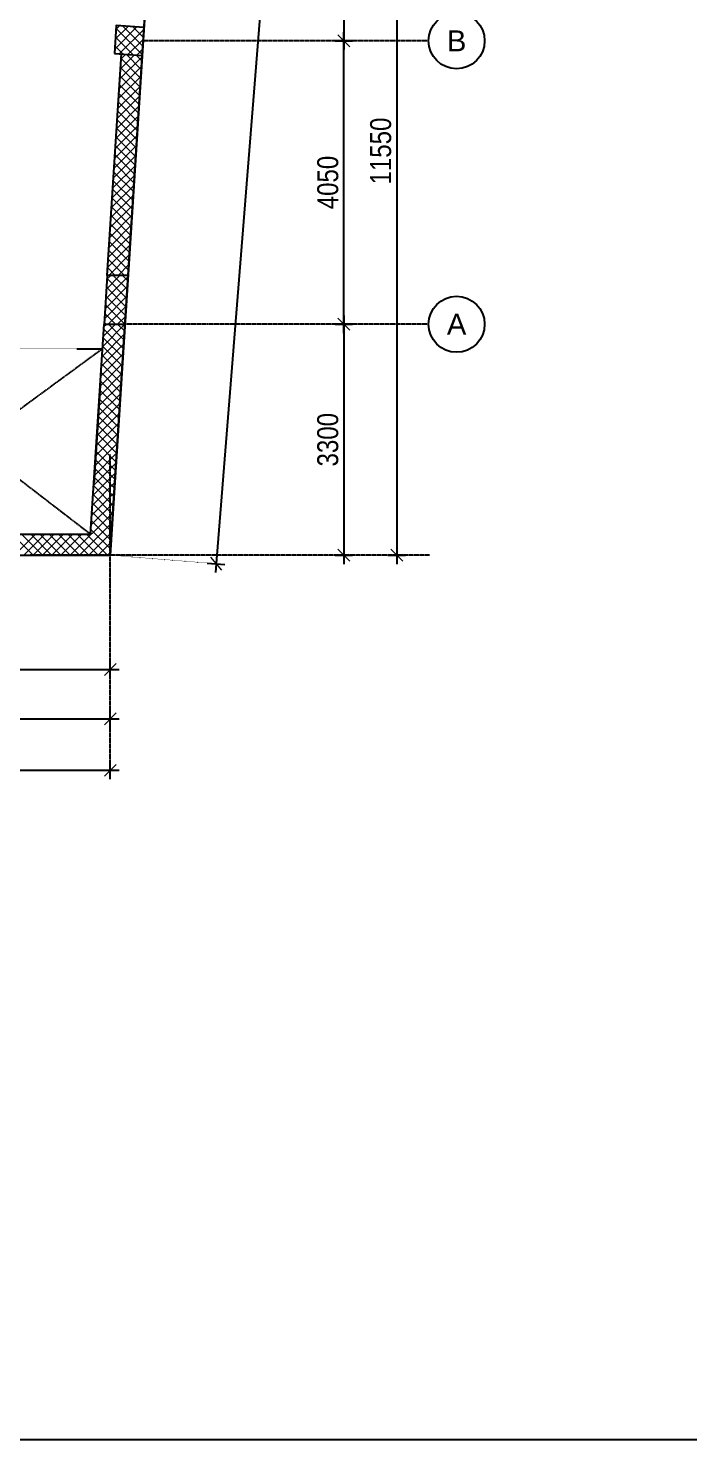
# Model space of a CAD drawing. Header units: inches. Extents: x 1217570 to 1674444, y 326920 to 480291.
# Drawn here: x 1563201 to 1572640, y 326920 to 347090 of the extents above; entities that cross this region are included whole.
import ezdxf
from ezdxf.enums import TextEntityAlignment as Align

# ---------------------------------------------------------------- set-up
doc = ezdxf.new("R2010")
doc.units = ezdxf.units.IN
doc.header["$MEASUREMENT"] = 0
for name, pattern in [('CENTER', [50.8, 31.75, -6.35, 6.35, -6.35]), ('DOT2', [3.175, 0, -3.175]), ('HIDDEN', [9.525, 6.35, -3.175])]:
    doc.linetypes.add(name, pattern=pattern)
doc.layers.add('A-HATCH CONCRETE', color=254, linetype='Continuous', lineweight=5)
for name, color, linetype in [('Axis', 9, 'CENTER'), ('dim-axis', 254, 'Continuous'), ('FFNEW', 252, 'Continuous'), ('S-COL', 210, 'Continuous'), ('S-WALL', 1, 'Continuous'), ('SHAFT', 7, 'Continuous'), ('wall pod', 7, 'Continuous')]:
    doc.layers.add(name, color=color, linetype=linetype)
doc.styles.add('ARIAL', font='ARIALN.TTF')
doc.styles.add('style1', font='arial.ttf')
doc.dimstyles.new('DIM-100', dxfattribs={"dimscale": 150, "dimtxt": 2, "dimasz": 1, "dimexe": 0.75, "dimexo": 1, "dimgap": 0.5, "dimtad": 1, "dimdec": 0, "dimzin": 11, "dimdsep": 46, "dimtxsty": 'ARIAL', "dimblk": 'R', "dimcen": 2.5, "dimdle": 1, "dimclrd": 256, "dimclre": 256, "dimclrt": 256, "dimazin": 0, "dimtfac": 1, "dimtdec": 0, "dimtix": 1, "dimtmove": 2, "dimatfit": 3, "dimldrblk": 'R', "dimtolj": 1, "dimtzin": 3, "dimlwd": -1, "dimlwe": 13, "dimarcsym": 0})

# ---------------------------------------------------------------- blocks, each defined once
blk = doc.blocks.new('R')
for p, q in [((-1.05, 0), (1.05, 0)), ((0, -1.05), (0, 1.05))]:
    blk.add_line(p, q)
at = {"color": 4, "lineweight": 13}
blk.add_line((-0.71, -0.71), (0.71, 0.71), dxfattribs=at)
blk = doc.blocks.new('*D158')
at = {"layer": 'Defpoints', "color": 0, "transparency": 16777216}
for p in [(1472112, 574009), (1472112, 562459), (1472112, 562459)]:
    blk.add_point(p, dxfattribs=at)
at = {"layer": 'dim-axis', "color": 251, "linetype": 'DOT2', "lineweight": 13, "transparency": 16777216}
for p, q in [((1471962, 574009), (1472000, 574009)), ((1471962, 562459), (1472000, 562459))]:
    blk.add_line(p, q, dxfattribs=at)
at = {"layer": 'dim-axis', "color": 251, "transparency": 16777216}
blk.add_line((1472112, 573889), (1472112, 562579), dxfattribs=at)
at = {"layer": 'dim-axis', "color": 251, "transparency": 16777216, "xscale": 120, "yscale": 120, "zscale": 120}
for p, rotation in [((1472112, 574009), 90), ((1472112, 562459), 270)]:
    blk.add_blockref('R', p, dxfattribs=dict(at, rotation=rotation))
at = {"layer": 'dim-axis', "color": 251, "transparency": 16777216, "insert": (1471884, 568234), "char_height": 300, "attachment_point": 5, "rotation": 90, "style": 'ARIAL'}
blk.add_mtext('\\A1;11550', dxfattribs=at)
blk = doc.blocks.new('*D164')
at = {"layer": 'Defpoints', "color": 0, "transparency": 16777216}
for p in [(1420094, 560045), (1468019, 560121), (1468019, 560045)]:
    blk.add_point(p, dxfattribs=at)
at = {"layer": 'dim-axis', "color": 251, "linetype": 'DOT2', "lineweight": 13, "transparency": 16777216}
for p, q in [((1420094, 560195), (1420094, 560233)), ((1468019, 560195), (1468019, 560233))]:
    blk.add_line(p, q, dxfattribs=at)
at = {"layer": 'dim-axis', "color": 251, "transparency": 16777216}
blk.add_line((1420214, 560121), (1467899, 560121), dxfattribs=at)
at = {"layer": 'dim-axis', "color": 251, "transparency": 16777216, "xscale": 120, "yscale": 120, "zscale": 120, "rotation": 180}
blk.add_blockref('R', (1420094, 560121), dxfattribs=at)
at = {"layer": 'dim-axis', "color": 251, "transparency": 16777216, "xscale": 120, "yscale": 120, "zscale": 120}
blk.add_blockref('R', (1468019, 560121), dxfattribs=at)
at = {"layer": 'dim-axis', "color": 251, "transparency": 16777216, "insert": (1444057, 560349), "char_height": 300, "attachment_point": 5, "style": 'ARIAL'}
blk.add_mtext('\\A1;47925', dxfattribs=at)
blk = doc.blocks.new('*D165')
at = {"layer": 'Defpoints', "color": 0, "transparency": 16777216}
for p in [(1468019, 559385), (1417901, 559309), (1468019, 559309)]:
    blk.add_point(p, dxfattribs=at)
at = {"layer": 'dim-axis', "color": 251, "linetype": 'DOT2', "lineweight": 13, "transparency": 16777216}
for p, q in [((1417901, 559459), (1417901, 559497)), ((1468019, 559459), (1468019, 559497))]:
    blk.add_line(p, q, dxfattribs=at)
at = {"layer": 'dim-axis', "color": 251, "transparency": 16777216}
blk.add_line((1418021, 559385), (1467899, 559385), dxfattribs=at)
at = {"layer": 'dim-axis', "color": 251, "transparency": 16777216, "xscale": 120, "yscale": 120, "zscale": 120, "rotation": 180}
blk.add_blockref('R', (1417901, 559385), dxfattribs=at)
at = {"layer": 'dim-axis', "color": 251, "transparency": 16777216, "xscale": 120, "yscale": 120, "zscale": 120}
blk.add_blockref('R', (1468019, 559385), dxfattribs=at)
at = {"layer": 'dim-axis', "color": 251, "transparency": 16777216, "insert": (1442960, 559613), "char_height": 300, "attachment_point": 5, "style": 'ARIAL'}
blk.add_mtext('\\A1;50118', dxfattribs=at)
blk = doc.blocks.new('*D183')
at = {"layer": 'Defpoints', "color": 0, "transparency": 16777216}
for p in [(1470260, 590369), (1468019, 562459), (1469530, 562337)]:
    blk.add_point(p, dxfattribs=at)
at = {"layer": 'dim-axis', "color": 251, "linetype": 'DOT2', "lineweight": 13, "transparency": 16777216}
for p, q in [((1470409, 590357), (1471882, 590239)), ((1468169, 562447), (1469642, 562328))]:
    blk.add_line(p, q, dxfattribs=at)
at = {"layer": 'dim-axis', "color": 251, "transparency": 16777216}
blk.add_line((1471760, 590128), (1469539, 562457), dxfattribs=at)
at = {"layer": 'dim-axis', "color": 251, "transparency": 16777216, "xscale": 120, "yscale": 120, "zscale": 120}
for p, rotation in [((1471770, 590248), 85.410651128382), ((1469530, 562337), 265.410651128382)]:
    blk.add_blockref('R', p, dxfattribs=dict(at, rotation=rotation))
at = {"layer": 'dim-axis', "color": 251, "transparency": 16777216, "insert": (1470422, 576311), "char_height": 300, "attachment_point": 5, "rotation": 85.4107, "style": 'ARIAL'}
blk.add_mtext('\\A1;28000', dxfattribs=at)
blk = doc.blocks.new('*D174')
at = {"layer": 'Defpoints', "color": 0, "transparency": 16777216}
for p in [(1470645, 574009), (1470645, 569809), (1471356, 569809)]:
    blk.add_point(p, dxfattribs=at)
at = {"layer": 'dim-axis', "color": 251, "linetype": 'DOT2', "lineweight": 13, "transparency": 16777216}
for p, q in [((1470795, 574009), (1471469, 574009)), ((1470795, 569809), (1471469, 569809))]:
    blk.add_line(p, q, dxfattribs=at)
at = {"layer": 'dim-axis', "color": 251, "transparency": 16777216}
blk.add_line((1471356, 573889), (1471356, 569929), dxfattribs=at)
at = {"layer": 'dim-axis', "color": 251, "transparency": 16777216, "xscale": 120, "yscale": 120, "zscale": 120}
for p, rotation in [((1471356, 574009), 90), ((1471356, 569809), 270)]:
    blk.add_blockref('R', p, dxfattribs=dict(at, rotation=rotation))
at = {"layer": 'dim-axis', "color": 251, "transparency": 16777216, "insert": (1471128, 571909), "char_height": 300, "attachment_point": 5, "rotation": 90, "style": 'ARIAL'}
blk.add_mtext('\\A1;4200', dxfattribs=at)
blk = doc.blocks.new('*D175')
at = {"layer": 'Defpoints', "color": 0, "transparency": 16777216}
for p in [(1470645, 569809), (1471356, 569809), (1470645, 565759)]:
    blk.add_point(p, dxfattribs=at)
at = {"layer": 'dim-axis', "color": 251, "linetype": 'DOT2', "lineweight": 13, "transparency": 16777216}
for p, q in [((1470795, 569809), (1471469, 569809)), ((1470795, 565759), (1471469, 565759))]:
    blk.add_line(p, q, dxfattribs=at)
at = {"layer": 'dim-axis', "color": 251, "transparency": 16777216}
blk.add_line((1471356, 565879), (1471356, 569689), dxfattribs=at)
at = {"layer": 'dim-axis', "color": 251, "transparency": 16777216, "xscale": 120, "yscale": 120, "zscale": 120}
for p, rotation in [((1471356, 569809), 90), ((1471356, 565759), 270)]:
    blk.add_blockref('R', p, dxfattribs=dict(at, rotation=rotation))
at = {"layer": 'dim-axis', "color": 251, "transparency": 16777216, "insert": (1471128, 567784), "char_height": 300, "attachment_point": 5, "rotation": 90, "style": 'ARIAL'}
blk.add_mtext('\\A1;4050', dxfattribs=at)
blk = doc.blocks.new('*D176')
at = {"layer": 'Defpoints', "color": 0, "transparency": 16777216}
for p in [(1470645, 565759), (1467886, 562459), (1471356, 562459)]:
    blk.add_point(p, dxfattribs=at)
at = {"layer": 'dim-axis', "color": 251, "linetype": 'DOT2', "lineweight": 13, "transparency": 16777216}
for p, q in [((1470795, 565759), (1471469, 565759)), ((1468036, 562459), (1471469, 562459))]:
    blk.add_line(p, q, dxfattribs=at)
at = {"layer": 'dim-axis', "color": 251, "transparency": 16777216}
blk.add_line((1471356, 565639), (1471356, 562579), dxfattribs=at)
at = {"layer": 'dim-axis', "color": 251, "transparency": 16777216, "xscale": 120, "yscale": 120, "zscale": 120}
for p, rotation in [((1471356, 565759), 90), ((1471356, 562459), 270)]:
    blk.add_blockref('R', p, dxfattribs=dict(at, rotation=rotation))
at = {"layer": 'dim-axis', "color": 251, "transparency": 16777216, "insert": (1471128, 564109), "char_height": 300, "attachment_point": 5, "rotation": 90, "style": 'ARIAL'}
blk.add_mtext('\\A1;3300', dxfattribs=at)
blk = doc.blocks.new('*D180')
at = {"layer": 'Defpoints', "color": 0, "transparency": 16777216}
for p in [(1468019, 562459), (1464094, 561773), (1468019, 560825)]:
    blk.add_point(p, dxfattribs=at)
at = {"layer": 'dim-axis', "color": 251, "linetype": 'DOT2', "lineweight": 13, "transparency": 16777216}
for p, q in [((1468019, 562309), (1468019, 560712)), ((1464094, 561623), (1464094, 560712))]:
    blk.add_line(p, q, dxfattribs=at)
at = {"layer": 'dim-axis', "color": 251, "transparency": 16777216}
blk.add_line((1464214, 560825), (1467899, 560825), dxfattribs=at)
at = {"layer": 'dim-axis', "color": 251, "transparency": 16777216, "xscale": 120, "yscale": 120, "zscale": 120, "rotation": 180}
blk.add_blockref('R', (1464094, 560825), dxfattribs=at)
at = {"layer": 'dim-axis', "color": 251, "transparency": 16777216, "xscale": 120, "yscale": 120, "zscale": 120}
blk.add_blockref('R', (1468019, 560825), dxfattribs=at)
at = {"layer": 'dim-axis', "color": 251, "transparency": 16777216, "insert": (1466056, 561053), "char_height": 300, "attachment_point": 5, "style": 'ARIAL'}
blk.add_mtext('\\A1;3925', dxfattribs=at)
blk = doc.blocks.new('SDGTFHHD')
at = {"layer": 'A-HATCH CONCRETE'}
h = blk.add_hatch(dxfattribs=at)
h.set_pattern_fill('ANSI37', color=254, scale=750)
h.set_pattern_definition([(45, (1337613.11, 312741.95), (-66.29126, 66.29126), []), (135, (1337613.11, 312741.95), (-66.29126, -66.29126), [])])
h.paths.add_polyline_path([(1394991, 728405), (1395390, 728379), (1395416, 728779), (1395016, 728804)])
h = blk.add_hatch(dxfattribs=at)
h.set_pattern_fill('ANSI37', color=254, scale=750)
h.set_pattern_definition([(45, (1337614.36, 312749.915), (-66.29126, 66.29126), []), (135, (1337614.36, 312749.915), (-66.29126, -66.29126), [])])
h.paths.add_polyline_path([(1394843, 724537), (1395144, 724537), (1395189, 725235), (1394888, 725235)])
at = {"layer": 'A-HATCH CONCRETE', "color": 254, "linetype": 'Continuous'}
for p, q in [((1395001, 728550), (1395000, 728551)), ((1395006, 728645), (1395007, 728646)), ((1395009, 728675), (1395008, 728676)), ((1394993, 728426), (1394992, 728427)), ((1394997, 728503), (1394998, 728504)), ((1395015, 728403), (1395007, 728412)), ((1395029, 728403), (1395037, 728410)), ((1395068, 728044), (1395390, 728365)), ((1395078, 728186), (1395278, 728387)), ((1395087, 728328), (1395154, 728395)), ((1395377, 728174), (1395157, 728394)), ((1395385, 728298), (1395299, 728385)), ((1395059, 727903), (1395381, 728224)), ((1395361, 727925), (1395079, 728207)), ((1395369, 728049), (1395087, 728332)), ((1395050, 727761), (1395372, 728082)), ((1395345, 727676), (1395063, 727958)), ((1395353, 727800), (1395071, 728083)), ((1395032, 727478), (1395353, 727799)), ((1395041, 727619), (1395362, 727940)), ((1395337, 727551), (1395055, 727833)), ((1395023, 727336), (1395344, 727657)), ((1395321, 727302), (1395039, 727584)), ((1395329, 727426), (1395047, 727709)), ((1395005, 727053), (1395326, 727374)), ((1395014, 727194), (1395335, 727515)), ((1395313, 727177), (1395031, 727460)), ((1394996, 726911), (1395317, 727232)), ((1395298, 726928), (1395015, 727210)), ((1395306, 727053), (1395023, 727335)), ((1394978, 726628), (1395299, 726949)), ((1394987, 726769), (1395308, 727090)), ((1395282, 726679), (1394999, 726961)), ((1395290, 726803), (1395007, 727086)), ((1394969, 726486), (1395290, 726807)), ((1395274, 726554), (1394991, 726837)), ((1394959, 726344), (1395281, 726665)), ((1395258, 726305), (1394975, 726587)), ((1395266, 726430), (1394983, 726712)), ((1394941, 726061), (1395263, 726382)), ((1394950, 726203), (1395272, 726524)), ((1395242, 726056), (1394959, 726338)), ((1395250, 726180), (1394967, 726463)), ((1394932, 725919), (1395253, 726240)), ((1395234, 725931), (1394951, 726214)), ((1394914, 725636), (1395235, 725957)), ((1394923, 725778), (1395244, 726099)), ((1395218, 725682), (1394935, 725965)), ((1395226, 725807), (1394943, 726089)), ((1394905, 725494), (1395226, 725815)), ((1395210, 725557), (1394927, 725840)), ((1394896, 725353), (1395217, 725674)), ((1395194, 725308), (1394911, 725591)), ((1394911, 725235), (1395208, 725532)), ((1395202, 725433), (1394919, 725715)), ((1395001, 725235), (1394895, 725342)), ((1395134, 725235), (1394903, 725466)), ((1395044, 725235), (1395199, 725390)), ((1394887, 725217), (1394887, 725217)), ((1394887, 725211), (1394887, 725211)), ((1395177, 725235), (1395190, 725249)), ((1394869, 724928), (1394869, 724928)), ((1394871, 724968), (1394871, 724968)), ((1394878, 725069), (1394878, 725069)), ((1394879, 725092), (1394879, 725092)), ((1394855, 724719), (1394855, 724719)), ((1394860, 724786), (1394860, 724786)), ((1394863, 724843), (1394863, 724843)), ((1394823, 724219), (1395141, 724537)), ((1394832, 724361), (1395008, 724537)), ((1394841, 724503), (1394876, 724537)), ((1394847, 724594), (1394847, 724594)), ((1394850, 724644), (1394850, 724644)), ((1395130, 724311), (1394904, 724537)), ((1395138, 724436), (1395037, 724537)), ((1394814, 724078), (1395135, 724399)), ((1395114, 724062), (1394831, 724345)), ((1395122, 724187), (1394839, 724469)), ((1394796, 723794), (1395117, 724115)), ((1394805, 723936), (1395126, 724257)), ((1395106, 723938), (1394823, 724220)), ((1394787, 723653), (1395108, 723974)), ((1395090, 723689), (1394807, 723971)), ((1395098, 723813), (1394815, 724096)), ((1394778, 723511), (1395099, 723832)), ((1395074, 723439), (1394791, 723722)), ((1395082, 723564), (1394799, 723846)), ((1394760, 723228), (1395081, 723549)), ((1394769, 723369), (1395090, 723690)), ((1395066, 723315), (1394783, 723597)), ((1394751, 723086), (1395072, 723407)), ((1395050, 723066), (1394767, 723348)), ((1395058, 723190), (1394775, 723473)), ((1394732, 722803), (1395054, 723124)), ((1394741, 722944), (1395063, 723265)), ((1395042, 722941), (1394759, 723223)), ((1394723, 722661), (1395045, 722982)), ((1395026, 722692), (1394743, 722974)), ((1395034, 722816), (1394751, 723099)), ((1394705, 722378), (1395026, 722699)), ((1394714, 722519), (1395035, 722840)), ((1395010, 722443), (1394727, 722725)), ((1395018, 722567), (1394735, 722850)), ((1394696, 722236), (1395017, 722557)), ((1395002, 722318), (1394719, 722600)), ((1394687, 722094), (1395008, 722415)), ((1394986, 722069), (1394703, 722351)), ((1394994, 722193), (1394711, 722476)), ((1394669, 721811), (1394990, 722132)), ((1394678, 721953), (1394999, 722274)), ((1394970, 721820), (1394687, 722102)), ((1394978, 721944), (1394695, 722227)), ((1394660, 721669), (1394981, 721991)), ((1394962, 721695), (1394679, 721978)), ((1394360, 721237), (1394972, 721849)), ((1394493, 721237), (1394963, 721707)), ((1394946, 721446), (1394664, 721728)), ((1394954, 721570), (1394671, 721853)), ((1393829, 721237), (1393529, 721537)), ((1393564, 721237), (1393864, 721537)), ((1393962, 721237), (1393662, 721537)), ((1393697, 721237), (1393997, 721537)), ((1394094, 721237), (1393794, 721537)), ((1393830, 721237), (1394130, 721537)), ((1394227, 721237), (1393927, 721537)), ((1393962, 721237), (1394262, 721537)), ((1394359, 721237), (1394059, 721537)), ((1394095, 721237), (1394395, 721537)), ((1394492, 721237), (1394192, 721537)), ((1394227, 721237), (1394527, 721537)), ((1394625, 721237), (1394325, 721537)), ((1394757, 721237), (1394457, 721537)), ((1394890, 721237), (1394590, 721537)), ((1394625, 721237), (1394954, 721566)), ((1394938, 721321), (1394656, 721604)), ((1394758, 721237), (1394945, 721424)), ((1394890, 721237), (1394936, 721282))]:
    blk.add_line(p, q, dxfattribs=at)
at = {"layer": 'S-COL', "color": 254}
for points in [[(1394991, 728405), (1395390, 728379), (1395416, 728779), (1395016, 728804)], [(1394843, 724537), (1395144, 724537), (1395189, 725235), (1394888, 725235)]]:
    blk.add_lwpolyline(points, close=True, dxfattribs=at)
at = {"layer": 'S-WALL', "color": 254}
for points in [[(1347098, 756262), (1347098, 756262), (1344803, 721237), (1394933, 721237), (1396724, 749180), (1382759, 751173)], [(1394888, 725235), (1395091, 728399)], [(1391208, 721537), (1394651, 721537), (1394844, 724537)]]:
    blk.add_lwpolyline(points, dxfattribs=at)
at = {"layer": 'SHAFT', "color": 254, "linetype": 'HIDDEN', "ltscale": 0.5}
for p, q in [((1394821, 724187), (1391208, 721537)), ((1391208, 724187), (1394651, 721537))]:
    blk.add_line(p, q, dxfattribs=at)
blk.add_lwpolyline([(1394821, 724187), (1394651, 721537), (1391208, 721537), (1391208, 724187)], close=True, dxfattribs=at)
blk = doc.blocks.new('SGSR')
at = {"layer": 'Axis', "color": 254, "ltscale": 0.5}
for p, q in [((1472567.8, 569808.6), (1468490.5, 569808.6)), ((1472567.8, 565758.6), (1468230.8, 565758.6)), ((1468018.6, 559421.9), (1468018.6, 563896)), ((1472579.5, 562458.6), (1466872.9, 562458.6))]:
    blk.add_line(p, q, dxfattribs=at)
at = {"layer": 'Axis', "color": 254, "linetype": 'Continuous'}
for centre in [(1472967.8, 569808.6), (1472967.8, 565758.6)]:
    blk.add_circle(centre, 400, dxfattribs=at)
at = {"layer": 'S-WALL', "color": 254}
blk.add_lwpolyline([(1417889.2, 562458.6), (1468019.2, 562458.6), (1469810.8, 590401.2), (1420184.3, 597484.1)], close=True, dxfattribs=at)
at = {"layer": 'Axis', "color": 254, "linetype": 'Continuous', "style": 'style1'}
for s, p in [('B', (1472967.8, 569808.6)), ('A', (1472967.8, 565758.6))]:
    blk.add_text(s, height=300, dxfattribs=at).set_placement(p, align=Align.MIDDLE)
at = {"layer": 'dim-axis', "color": 254}
for p1, p2, distance, picture, middle in [((1470259.6, 590369.1), (1468019.2, 562458.6), 1515.3, '*D183', (1470422.4, 576310.8)), ((1472112.4, 574008.6), (1472112.4, 562458.6), 0, '*D158', (1471884.3, 568233.6)), ((1420093.8, 560045.2), (1468019.2, 560045.2), 75.8, '*D164', (1444056.5, 560349.2)), ((1417901.1, 559308.9), (1468019.2, 559308.9), 75.8, '*D165', (1442960.1, 559612.8))]:
    dim = blk.add_aligned_dim(p1=p1, p2=p2, distance=distance, dimstyle='DIM-100', override={"dimasz": 0.8, "dimclrd": 251, "dimclre": 251, "dimclrt": 251}, dxfattribs=at)
    dim.commit()
    dim.dimension.update_dxf_attribs({"geometry": picture, "text_midpoint": middle})
for base, p1, p2, angle, picture, middle in [((1471356.1, 569808.6), (1470645.2, 574008.6), (1470645.2, 569808.6), 90, '*D174', (1471128, 571908.6)), ((1471356.1, 569808.6), (1470645.2, 565758.6), (1470645.2, 569808.6), 270, '*D175', (1471128, 567783.6)), ((1471356.1, 562458.6), (1470645.2, 565758.6), (1467885.9, 562458.6), 90, '*D176', (1471128, 564108.6)), ((1468018.6, 560824.5), (1464093.8, 561772.7), (1468018.6, 562458.6), 180, '*D180', (1466056.2, 561052.7))]:
    dim = blk.add_linear_dim(base=base, p1=p1, p2=p2, angle=angle, dimstyle='DIM-100', override={"dimasz": 0.8, "dimclrd": 251, "dimclre": 251, "dimclrt": 251}, dxfattribs=at)
    dim.commit()
    dim.dimension.update_dxf_attribs({"geometry": picture, "text_midpoint": middle})

msp = doc.modelspace()

# ---------------------------------------------------------------- linework, layer by layer
at = {"layer": 'wall pod', "ltscale": 100}
msp.add_lwpolyline([(1217570, 480291), (1674444, 480291), (1674444, 326920), (1217570, 326920)], close=True, dxfattribs=at)

# ---------------------------------------------------------------- block references
at = {"layer": 'FFNEW', "color": 6, "linetype": 'Continuous'}
for name, p in [('SGSR', (96355, -222899)), ('SDGTFHHD', (169442, -381677))]:
    msp.add_blockref(name, p, dxfattribs=at)

doc.saveas('drawing.dxf')
